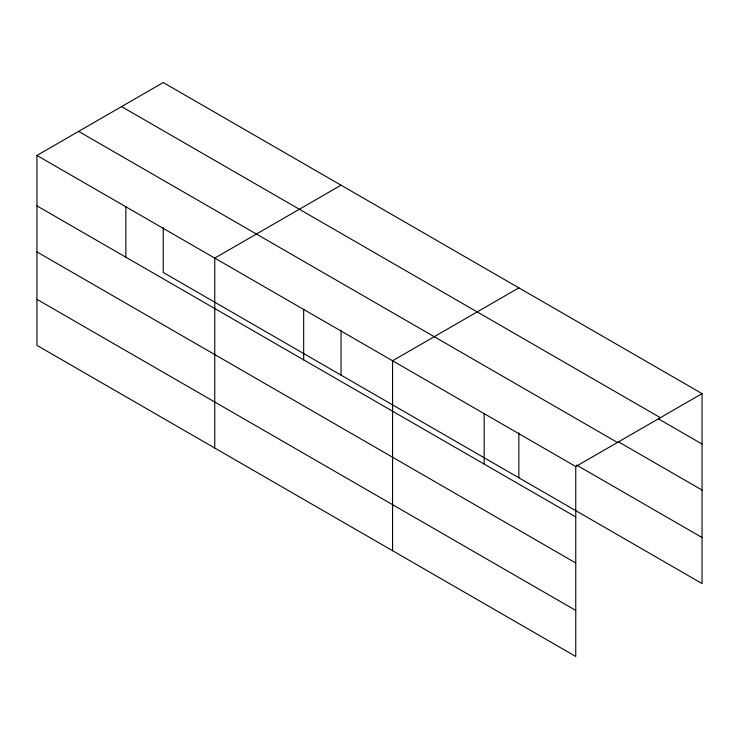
<?xml version="1.0" encoding="UTF-8"?>
<svg xmlns="http://www.w3.org/2000/svg" width="739" height="739" viewBox="0 0 739 739"><rect width="100%" height="100%" fill="white"/><g stroke="black" fill="none" stroke-linecap="round" stroke-linejoin="round"><path stroke-width="1.11" d="M575.755 562.989L575.755 466.531L36.95 155.449L36.95 345.381L575.755 656.463L575.755 562.989L36.95 251.916M163.245 227.584L163.245 272.469L702.05 583.551L702.05 393.619L163.245 82.537L36.95 155.449M341.048 185.193L214.753 258.105L214.753 448.037M518.852 287.85L392.566 360.761L392.566 550.694M575.755 466.531L702.05 393.619M121.565 106.601L660.37 417.683M658.246 418.754L702.05 444.047M618.414 441.793L702.05 490.077M78.63 131.394L617.434 442.467M576.605 465.08L702.05 537.512M36.95 205.876L575.755 516.958M36.95 299.35L575.755 610.423M518.852 432.897L518.852 477.782M484.165 413.646L484.165 464.074M341.048 330.241L341.048 375.126M303.664 309.438L303.664 359.865M125.852 206.781L125.852 257.209"/></g></svg>
